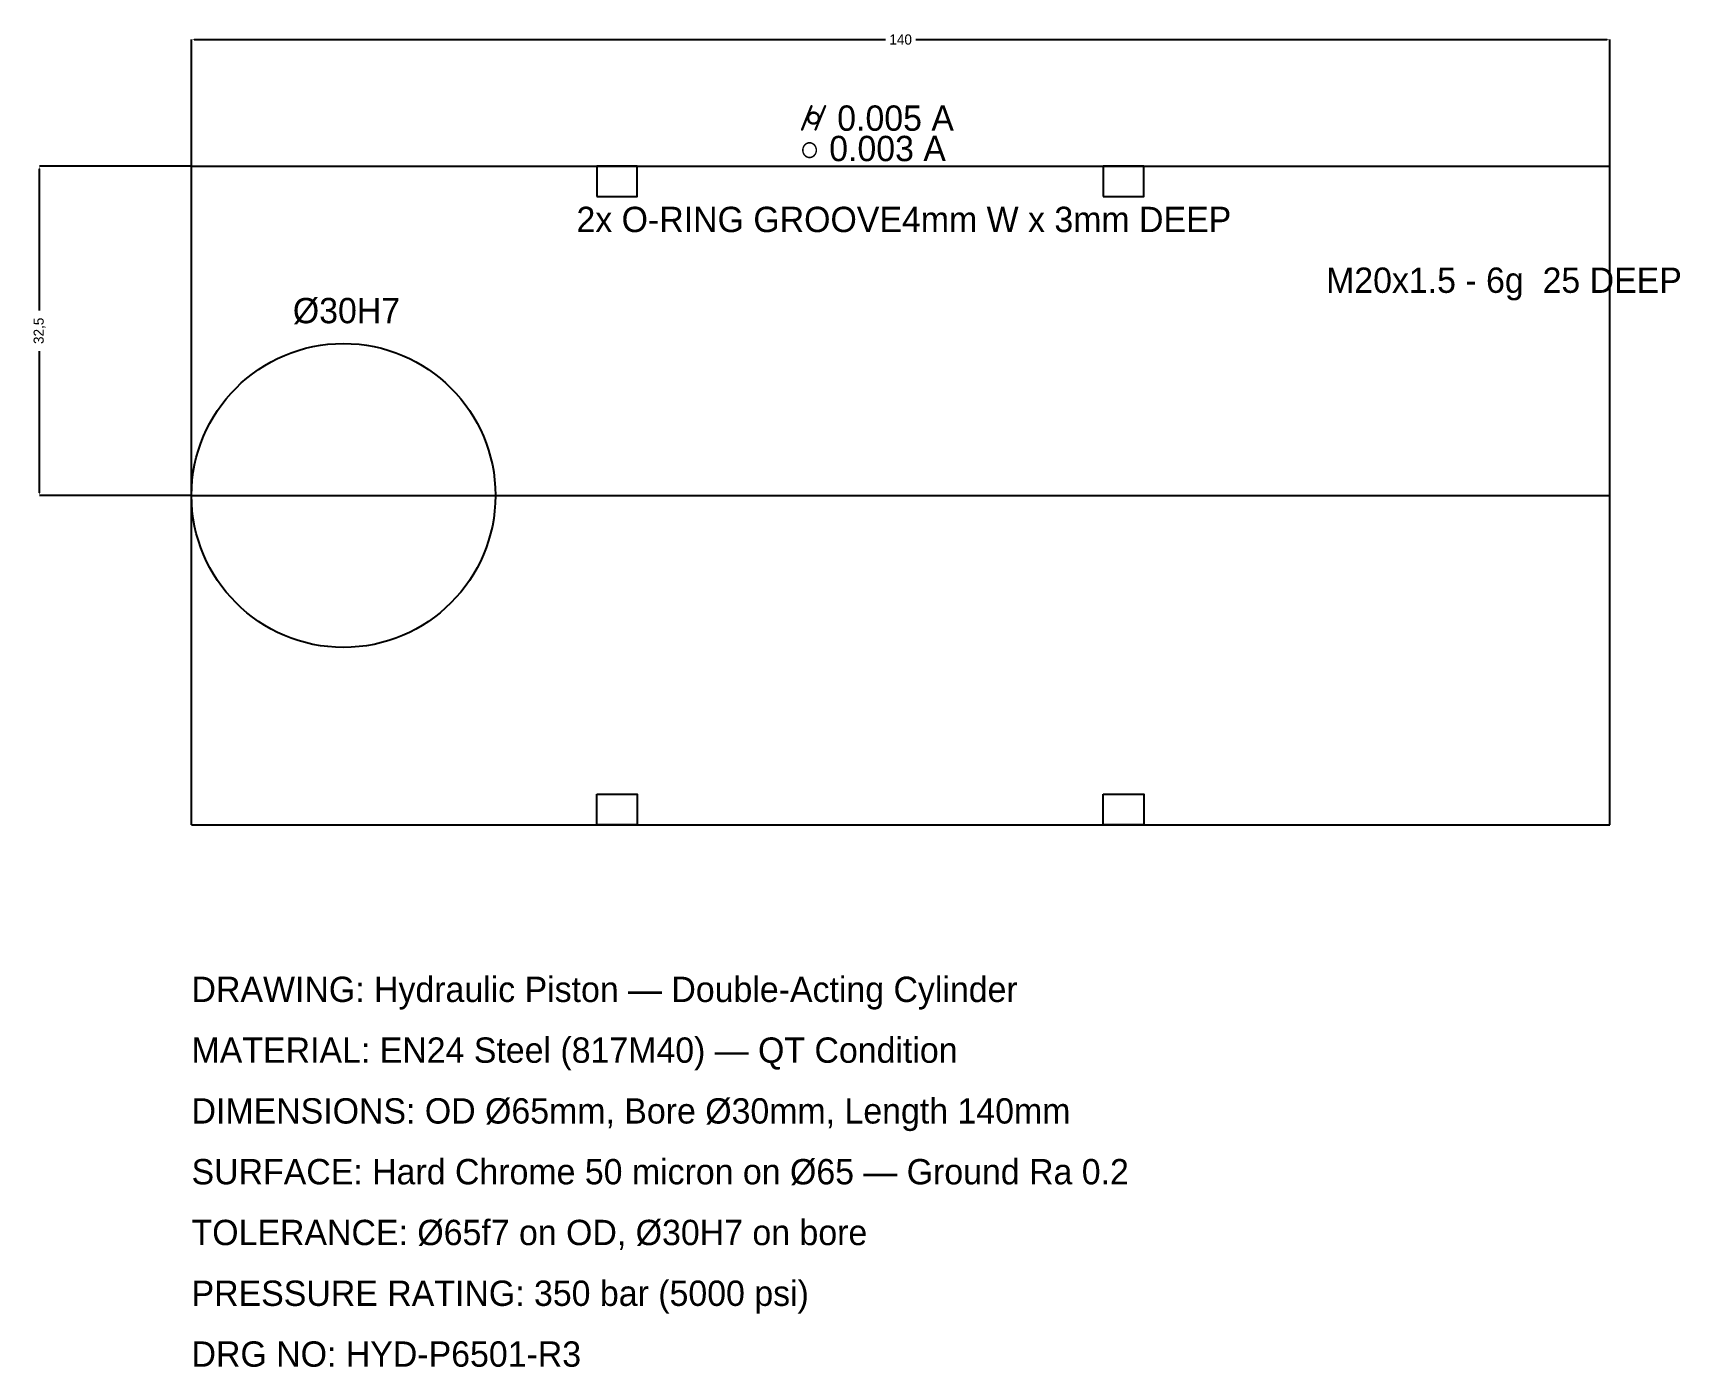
# Model space of a CAD drawing. Header units: metres. Extents: x -16 to 147, y -86 to 46.
import ezdxf

# ---------------------------------------------------------------- set-up
doc = ezdxf.new("R2010")
doc.units = ezdxf.units.M
doc.dimstyles.get("Standard").update_dxf_attribs({"dimtxt": 2.5, "dimasz": 2.5, "dimexe": 1.25, "dimexo": 0.625, "dimtad": 1, "dimcen": 2.5, "dimazin": 3, "dimtfac": 1, "dimtmove": 0, "dimatfit": 3})

# ---------------------------------------------------------------- blocks, each defined once
blk = doc.blocks.new('_CLOSEDFILLED')
at = {"color": 0, "linetype": 'BYBLOCK'}
blk.add_solid([(-1, 0.16), (0, 0), (-1, -0.16)], dxfattribs=at)
blk = doc.blocks.new('*D1')
for p, q in [((0, 0), (0, 45)), ((0.25, 45), (68.5, 45)), ((71.5, 45), (139.75, 45)), ((140, 0), (140, 45))]:
    blk.add_line(p, q)
at = {"layer": 'Defpoints'}
for p in [(0, 45), (0, 0), (140, 0)]:
    blk.add_point(p, dxfattribs=at)
at = {"xscale": 0.25, "yscale": 0.25, "rotation": 180}
blk.add_blockref('_CLOSEDFILLED', (0, 45), dxfattribs=at)
at = {"xscale": 0.25, "yscale": 0.25}
blk.add_blockref('_CLOSEDFILLED', (140, 45), dxfattribs=at)
at = {"insert": (70, 45), "char_height": 1, "attachment_point": 5}
blk.add_mtext('140', dxfattribs=at)
blk = doc.blocks.new('*D2')
for p, q in [((0, 32.5), (-15, 32.5)), ((-15, 18.25), (-15, 32.25)), ((-15, 0.25), (-15, 14.25)), ((0, 0), (-15, 0))]:
    blk.add_line(p, q)
at = {"layer": 'Defpoints'}
for p in [(0, 32.5), (-15, 0), (0, 0)]:
    blk.add_point(p, dxfattribs=at)
at = {"xscale": 0.25, "yscale": 0.25}
for p, rotation in [((-15, 32.5), 90), ((-15, 0), 270)]:
    blk.add_blockref('_CLOSEDFILLED', p, dxfattribs=dict(at, rotation=rotation))
at = {"insert": (-15, 16.25), "char_height": 1, "attachment_point": 5, "rotation": 90}
blk.add_mtext('32,5', dxfattribs=at)

msp = doc.modelspace()

# ---------------------------------------------------------------- linework, layer by layer
for p, q in [((0, 32.5), (140, 32.5)), ((0, -32.5), (0, 32.5)), ((140, -32.5), (140, 32.5)), ((0, 0), (140, 0)), ((0, -32.5), (140, -32.5))]:
    msp.add_line(p, q)
for points in [[(40, 29.5), (44, 29.5), (44, 32.5), (40, 32.5)], [(90, 29.5), (94, 29.5), (94, 32.5), (90, 32.5)], [(40, -29.5), (44, -29.5), (44, -32.5), (40, -32.5)], [(90, -29.5), (94, -29.5), (94, -32.5), (90, -32.5)]]:
    msp.add_lwpolyline(points, close=True)
msp.add_circle((15, 0), 15)

# ---------------------------------------------------------------- texts
for s, p in [('⌭ 0.005 A', (60, 36)), ('○ 0.003 A', (60, 33)), ('2x O-RING GROOVE4mm W x 3mm DEEP', (38, 26)), ('M20x1.5 - 6g  25 DEEP', (112, 20)), ('Ø30H7', (10, 17)), ('DRAWING: Hydraulic Piston — Double-Acting Cylinder', (0, -50)), ('MATERIAL: EN24 Steel (817M40) — QT Condition', (0, -56)), ('DIMENSIONS: OD Ø65mm, Bore Ø30mm, Length 140mm', (0, -62)), ('SURFACE: Hard Chrome 50 micron on Ø65 — Ground Ra 0.2', (0, -68)), ('TOLERANCE: Ø65f7 on OD, Ø30H7 on bore', (0, -74)), ('PRESSURE RATING: 350 bar (5000 psi)', (0, -80)), ('DRG NO: HYD-P6501-R3', (0, -86))]:
    msp.add_text(s, height=2.5).set_placement(p)

# ---------------------------------------------------------------- dimensions: what is measured, and where the dimension line sits
dim = msp.add_linear_dim(base=(0, 45), p1=(0, 0), p2=(140, 0), dimstyle='Standard')
dim.commit()
dim.dimension.update_dxf_attribs({"geometry": '*D1', "text_midpoint": (70, 45)})
dim = msp.add_linear_dim(base=(-15, 0), p1=(0, 0), p2=(0, 32.5), angle=90, dimstyle='Standard')
dim.commit()
dim.dimension.update_dxf_attribs({"geometry": '*D2', "text_midpoint": (-15, 16.25)})

doc.saveas('drawing.dxf')
